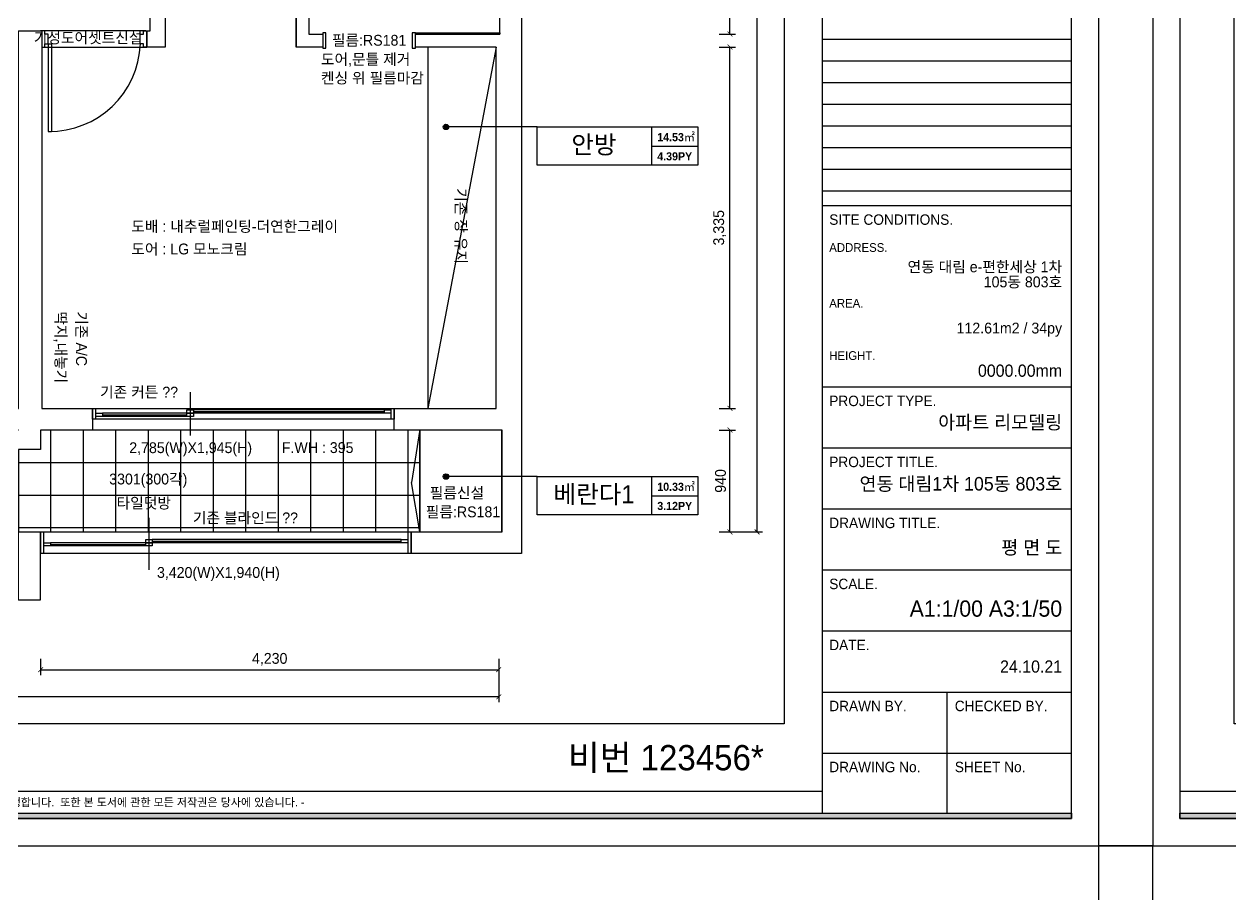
# Model space of a CAD drawing. Header units: inches. Extents: x 88414 to 587042, y -693500 to 27778.
# Drawn here: x 125070 to 136204, y -3968 to 4115 of the extents above; entities that cross this region are included whole.
import ezdxf
from ezdxf.enums import TextEntityAlignment as Align

# ---------------------------------------------------------------- set-up
doc = ezdxf.new("R2010")
doc.units = ezdxf.units.IN
doc.header["$LTSCALE"] = 50
doc.header["$MEASUREMENT"] = 0
for name, color, linetype in [('0-ELC TEXT', 7, 'Continuous'), ('03-TEXT', 3, 'Continuous'), ('06-FUR', 6, 'Continuous'), ('06-LIGHT', 4, 'Continuous'), ('3.기호.계단선', 30, 'Continuous'), ('E-HAT', 251, 'Continuous'), ('F-SYM', 7, 'Continuous'), ('FORM(YOURNAME)-11', 1, 'Continuous'), ('FORM(YOURNAME)-11 @ 1', 1, 'Continuous'), ('도면층2', 2, 'Continuous'), ('도면층4', 4, 'Continuous'), ('도면층5', 5, 'Continuous'), ('도면층8', 8, 'Continuous'), ('치수', 7, 'Continuous')]:
    doc.layers.add(name, color=color, linetype=linetype)
doc.styles.add('YOURNAME', font='HY울릉도M.TTF')
doc.styles.add('넥슨고딕', font='NEXONLv1GothicBold.ttf')
doc.styles.add('코레일둥고', font='Korail_Round_Gothic_Medium.ttf')
doc.dimstyles.new('YOURNAME-50', dxfattribs={"dimscale": 50, "dimtxt": 2, "dimasz": 0.9, "dimexe": 1, "dimexo": 3, "dimgap": 0.7, "dimtad": 1, "dimdec": 0, "dimzin": 0, "dimdsep": 46, "dimlunit": 6, "dimtxsty": 'YOURNAME', "dimblk": 'ARCHTICK', "dimcen": 0, "dimclrd": 1, "dimclre": 1, "dimclrt": 7, "dimadec": 0, "dimazin": 0, "dimtfac": 1, "dimtdec": 0, "dimtix": 1, "dimtmove": 2, "dimatfit": 3, "dimldrblk": 'ARCHTICK', "dimfxl": 0, "dimtolj": 1, "dimtzin": 0, "dimarcsym": 0})

# ---------------------------------------------------------------- blocks, each defined once
blk = doc.blocks.new('FORM-PLAN')
at = {"layer": 'FORM(YOURNAME)-11'}
h = blk.add_hatch(color=256, dxfattribs=at)
h.dxf.hatch_style = 1
h.paths.add_polyline_path([(-71444, 55115), (10556, 55115), (10556, 54915), (-71444, 54915)])
h.paths.add_polyline_path([(-71444, -2085), (10556, -2085), (10556, -2285), (-71444, -2285)])
at = {"layer": 'Defpoints', "color": 158}
for p, q in [((1346, 54915), (1346, -2085)), ((1346, 26493), (10556, 26493)), ((1346, 25693), (10556, 25693)), ((1346, 24893), (10556, 24893)), ((1346, 24093), (10556, 24093)), ((1346, 23293), (10556, 23293)), ((1346, 22493), (10556, 22493)), ((1346, 21693), (10556, 21693)), ((1346, 20893), (10556, 20893)), ((1346, -1285), (-71444, -1285))]:
    blk.add_line(p, q, dxfattribs=at)
for points in [[(-71444, -2285), (10556, -2285), (10556, 55115), (-71444, 55115)], [(-69444, 53115), (-64, 53115), (-64, 1215), (-69444, 1215)]]:
    blk.add_lwpolyline(points, close=True, dxfattribs=at)
at = {"layer": 'Defpoints', "color": 1}
for points in [[(-72444, -5285), (-72444, -3285), (-74444, -3285)], [(11556, -5285), (11556, -3285), (13556, -3285)]]:
    blk.add_lwpolyline(points, dxfattribs=at)
at = {"layer": 'FORM(YOURNAME)-11', "color": 14}
for p, q in [((1346, 20344), (10556, 20344)), ((1346, 13651), (10556, 13651)), ((1346, 11398), (10556, 11398)), ((1346, 9146), (10556, 9146)), ((1346, 6893), (10556, 6893)), ((1346, 4641), (10556, 4641)), ((1346, 2388), (10556, 2388)), ((5951, 2388), (5951, -2085)), ((1346, 136), (10556, 136))]:
    blk.add_line(p, q, dxfattribs=at)
at = {"layer": 'FORM(YOURNAME)-11', "color": 250}
blk.add_lwpolyline([(-72444, -3285), (11556, -3285), (11556, 56115), (-72444, 56115)], close=True, dxfattribs=at)
at = {"layer": 'FORM(YOURNAME)-11'}
blk.add_lwpolyline([(-71444, -2085), (10556, -2085), (10556, -2285), (-71444, -2285)], close=True, dxfattribs=at)
at = {"layer": 'FORM(YOURNAME)-11', "color": 14, "style": 'YOURNAME'}
for s, height, p in [('SITE CONDITIONS.', 386.14, (1603, 19829)), ('PROJECT TYPE.', 386.14, (1603, 13136)), ('PROJECT TITLE.', 386.14, (1603, 10883)), ('DRAWING TITLE.', 386.14, (1603, 8631)), ('SCALE.', 386.1, (1603, 6378)), ('DATE.', 386.1, (1603, 4126)), ('DRAWN BY.', 386.1, (1603, 1873)), ('CHECKED BY.', 386.14, (6240, 1873)), ('DRAWING No.', 386.14, (1603, -379)), ('SHEET No.', 386.1, (6240, -379))]:
    blk.add_text(s, height=height, dxfattribs=at).set_placement(p, align=Align.MIDDLE_LEFT)
at = {"layer": 'FORM(YOURNAME)-11', "color": 251, "style": 'YOURNAME'}
for s, p in [('ADDRESS.', (1603, 18799)), ('AREA.', (1603, 16740)), ('HEIGHT.', (1603, 14809))]:
    blk.add_text(s, height=321.8, dxfattribs=at).set_placement(p, align=Align.MIDDLE_LEFT)
at = {"layer": 'FORM(YOURNAME)-11', "color": 1, "style": 'YOURNAME'}
blk.add_text("- 본 도서는 어떠한 경우에도 무단으로 도용할 수 없으며 도용시 '지적재산권' 보호에 관한 법률에 의거, 법적 분쟁이 발생합니다.  또한 본 도서에 관한 모든 저작권은 당사에 있습니다. -", height=300, dxfattribs=at).set_placement((-32990, -1685), align=Align.MIDDLE_CENTER)
at = {"layer": 'FORM(YOURNAME)-11', "color": 3, "style": 'YOURNAME'}
for tag, height, p in [('1', 450, (9905, 18188)), ('2', 450, (9905, 17544)), ('3', 450, (9905, 16257)), ('4', 450, (9905, 14326)), ('5', 515, (9905, 12009)), ('6', 515, (9905, 9757)), ('7', 515, (9905, 7504)), ('8', 515, (9905, 5252)), ('9', 515, (9905, 2999)), ('10', 515, (5655, 811)), ('11', 515, (9905, 747)), ('12', 515, (5655, -1441)), ('13', 515, (9905, -1441))]:
    blk.add_attdef(tag, text='', height=height, dxfattribs=at).set_placement(p, align=Align.MIDDLE_RIGHT)
blk = doc.blocks.new('*U455')
at = {"layer": 'F-SYM'}
ref = blk.add_blockref('FORM-PLAN', (132104, -2646), dxfattribs=dict(at, xscale=0.2500000000000001, yscale=0.2500000000000001, zscale=0.2500000000000001))
ref.add_attrib('4', '0000.00mm', dxfattribs={"layer": 'FORM(YOURNAME)-11 @ 1', "color": 3, "height": 112.5, "style": 'YOURNAME'}).set_placement((134655, 917), align=Align.MIDDLE_RIGHT)
ref.add_attrib('3', '112.61m2 / 34py', dxfattribs={"layer": 'FORM(YOURNAME)-11 @ 1', "color": 3, "height": 100, "style": 'YOURNAME'}).set_placement((134655, 1310), align=Align.MIDDLE_RIGHT)
ref.add_attrib('2', '105동 803호', dxfattribs={"layer": 'FORM(YOURNAME)-11 @ 1', "color": 3, "height": 100, "style": 'YOURNAME'}).set_placement((134655, 1736), align=Align.MIDDLE_RIGHT)
ref.add_attrib('1', '연동 대림 e-편한세상 1차', dxfattribs={"layer": 'FORM(YOURNAME)-11 @ 1', "color": 3, "height": 100, "style": 'YOURNAME'}).set_placement((134655, 1875), align=Align.MIDDLE_RIGHT)
ref.add_attrib('5', '아파트 리모델링', dxfattribs={"layer": 'FORM(YOURNAME)-11 @ 1', "color": 3, "height": 125, "style": 'YOURNAME'}).set_placement((134655, 440), align=Align.MIDDLE_RIGHT)
ref.add_attrib('6', '연동 대림1차 105동 803호', dxfattribs={"layer": 'FORM(YOURNAME)-11 @ 1', "color": 3, "height": 125, "style": 'YOURNAME'}).set_placement((134655, -127), align=Align.MIDDLE_RIGHT)
ref.add_attrib('7', '평 면 도', dxfattribs={"layer": 'FORM(YOURNAME)-11 @ 1', "color": 3, "height": 125, "style": 'YOURNAME'}).set_placement((134655, -715), align=Align.MIDDLE_RIGHT)
ref.add_attrib('8', 'A1:1/00 A3:1/50', dxfattribs={"layer": 'FORM(YOURNAME)-11 @ 1', "color": 3, "height": 150, "style": 'YOURNAME'}).set_placement((134655, -1279), align=Align.MIDDLE_RIGHT)
ref.add_attrib('9', '24.10.21', dxfattribs={"layer": 'FORM(YOURNAME)-11 @ 1', "color": 3, "height": 112.5, "style": 'YOURNAME'}).set_placement((134655, -1814), align=Align.MIDDLE_RIGHT)
blk = doc.blocks.new('_ArchTick')
at = {"color": 0, "linetype": 'ByBlock', "const_width": 0.15}
blk.add_lwpolyline([(-0.5, -0.5), (0.5, 0.5)], dxfattribs=at)
blk = doc.blocks.new('*D214')
at = {"layer": 'Defpoints', "color": 0}
for p in [(125223, -1593), (129453, -1593), (129453, -1843)]:
    blk.add_point(p, dxfattribs=at)
at = {"layer": '치수', "color": 1, "lineweight": -2}
for p, q in [((125223, -1743), (125223, -1893)), ((129453, -1743), (129453, -1893)), ((125223, -1843), (129453, -1843))]:
    blk.add_line(p, q, dxfattribs=at)
at = {"layer": '치수', "color": 1, "lineweight": -2, "xscale": 45, "yscale": 45, "zscale": 45, "rotation": 180}
blk.add_blockref('_ArchTick', (125223, -1843), dxfattribs=at)
at = {"layer": '치수', "color": 1, "lineweight": -2, "xscale": 45, "yscale": 45, "zscale": 45}
blk.add_blockref('_ArchTick', (129453, -1843), dxfattribs=at)
at = {"layer": '치수', "color": 7, "insert": (127338, -1748), "char_height": 100, "attachment_point": 5, "style": 'YOURNAME'}
blk.add_mtext('\\A1;4,230', dxfattribs=at)
blk = doc.blocks.new('*D215')
at = {"layer": 'Defpoints', "color": 0}
for p in [(117298, -1593), (129453, -1593), (117298, -2093)]:
    blk.add_point(p, dxfattribs=at)
at = {"layer": '치수', "color": 1, "lineweight": -2}
for p, q in [((117298, -1743), (117298, -2143)), ((129453, -1743), (129453, -2143)), ((129453, -2093), (117298, -2093))]:
    blk.add_line(p, q, dxfattribs=at)
at = {"layer": '치수', "color": 1, "lineweight": -2, "xscale": 45, "yscale": 45, "zscale": 45, "rotation": 180}
blk.add_blockref('_ArchTick', (117298, -2093), dxfattribs=at)
at = {"layer": '치수', "color": 1, "lineweight": -2, "xscale": 45, "yscale": 45, "zscale": 45}
blk.add_blockref('_ArchTick', (129453, -2093), dxfattribs=at)
at = {"layer": '치수', "color": 7, "insert": (123375, -1998), "char_height": 100, "attachment_point": 5, "style": 'YOURNAME'}
blk.add_mtext('\\A1;12,155', dxfattribs=at)
blk = doc.blocks.new('*D216')
at = {"layer": 'Defpoints', "color": 0}
for p in [(131338, 9449), (131838, 9449), (131338, -571)]:
    blk.add_point(p, dxfattribs=at)
at = {"layer": '치수', "color": 1, "lineweight": -2}
for p, q in [((131488, 9449), (131888, 9449)), ((131838, -571), (131838, 9449)), ((131488, -571), (131888, -571))]:
    blk.add_line(p, q, dxfattribs=at)
at = {"layer": '치수', "color": 1, "lineweight": -2, "xscale": 45, "yscale": 45, "zscale": 45}
for p, rotation in [((131838, 9449), 90), ((131838, -571), 270)]:
    blk.add_blockref('_ArchTick', p, dxfattribs=dict(at, rotation=rotation))
at = {"layer": '치수', "color": 7, "insert": (131743, 4439), "char_height": 100, "attachment_point": 5, "rotation": 90, "style": 'YOURNAME'}
blk.add_mtext('\\A1;10,020', dxfattribs=at)
blk = doc.blocks.new('*D217')
at = {"layer": 'Defpoints', "color": 0}
for p in [(131338, 369), (131588, 369), (131338, -571)]:
    blk.add_point(p, dxfattribs=at)
at = {"layer": '치수', "color": 1, "lineweight": -2}
for p, q in [((131488, 369), (131638, 369)), ((131588, -571), (131588, 369)), ((131488, -571), (131638, -571))]:
    blk.add_line(p, q, dxfattribs=at)
at = {"layer": '치수', "color": 1, "lineweight": -2, "xscale": 45, "yscale": 45, "zscale": 45}
for p, rotation in [((131588, 369), 90), ((131588, -571), 270)]:
    blk.add_blockref('_ArchTick', p, dxfattribs=dict(at, rotation=rotation))
at = {"layer": '치수', "color": 7, "insert": (131501, -101), "char_height": 100, "attachment_point": 5, "rotation": 90, "style": 'YOURNAME'}
blk.add_mtext('\\A1;940', dxfattribs=at)
blk = doc.blocks.new('*D221')
at = {"layer": 'Defpoints', "color": 0}
for p in [(131338, 5244), (131588, 5244), (131338, 4024)]:
    blk.add_point(p, dxfattribs=at)
at = {"layer": '치수', "color": 1, "lineweight": -2}
for p, q in [((131488, 5244), (131638, 5244)), ((131588, 4024), (131588, 5244)), ((131488, 4024), (131638, 4024))]:
    blk.add_line(p, q, dxfattribs=at)
at = {"layer": '치수', "color": 1, "lineweight": -2, "xscale": 45, "yscale": 45, "zscale": 45}
for p, rotation in [((131588, 5244), 90), ((131588, 4024), 270)]:
    blk.add_blockref('_ArchTick', p, dxfattribs=dict(at, rotation=rotation))
at = {"layer": '치수', "color": 7, "insert": (131493, 4634), "char_height": 100, "attachment_point": 5, "rotation": 90, "style": 'YOURNAME'}
blk.add_mtext('\\A1;1,220', dxfattribs=at)
blk = doc.blocks.new('*D222')
at = {"layer": 'Defpoints', "color": 0}
for p in [(131338, 3904), (131588, 3904), (131338, 569)]:
    blk.add_point(p, dxfattribs=at)
at = {"layer": '치수', "color": 1, "lineweight": -2}
for p, q in [((131488, 3904), (131638, 3904)), ((131588, 569), (131588, 3904)), ((131488, 569), (131638, 569))]:
    blk.add_line(p, q, dxfattribs=at)
at = {"layer": '치수', "color": 1, "lineweight": -2, "xscale": 45, "yscale": 45, "zscale": 45}
for p, rotation in [((131588, 3904), 90), ((131588, 569), 270)]:
    blk.add_blockref('_ArchTick', p, dxfattribs=dict(at, rotation=rotation))
at = {"layer": '치수', "color": 7, "insert": (131493, 2236), "char_height": 100, "attachment_point": 5, "rotation": 90, "style": 'YOURNAME'}
blk.add_mtext('\\A1;3,335', dxfattribs=at)
blk = doc.blocks.new('floor')
at = {"layer": '도면층2'}
for p, q in [((125223, 15219), (125223, 15039)), ((125223, 15039), (125018, 15039))]:
    blk.add_line(p, q, dxfattribs=at)
for points in [[(129663, 14079), (128643, 14079), (128643, 14279), (129483, 14279), (129483, 15219), (128488, 15219), (128488, 15419), (129428, 15419), (129428, 18754), (128683, 18754), (128683, 18874), (129463, 18874), (129463, 20094), (128843, 20094), (128843, 20244), (129463, 20244), (129463, 22964), (128643, 22964), (128643, 23164), (129663, 23164), (129663, 14079)], [(127583, 19204), (127583, 18754), (127583, 19204), (126373, 19204), (126373, 18754), (126203, 18754), (126203, 18904), (126233, 18904), (126233, 20074)], [(127698, 20094), (127698, 18874), (127828, 18874), (127828, 18754), (127583, 18754)], [(125018, 15219), (124658, 15219), (124658, 15419), (125018, 15419), (125018, 18904), (125233, 18904), (125233, 15419), (125703, 15419), (125703, 15219), (125223, 15219)]]:
    blk.add_lwpolyline(points, dxfattribs=at)
blk.add_lwpolyline([(125018, 14279), (125223, 14279), (125223, 14079), (125218, 14079), (125218, 13649), (125018, 13649), (125018, 13849)], close=True, dxfattribs=at)
at = {"layer": '도면층4'}
for p, q in [((126193, 18904), (125223, 18904)), ((126203, 18754), (126203, 18904)), ((125233, 18754), (126203, 18754)), ((125293, 18784), (125293, 17974)), ((125293, 18784), (125323, 18784)), ((125323, 18784), (125323, 17974)), ((125293, 17974), (125323, 17974)), ((126603, 15569), (126603, 15169)), ((125703, 15419), (128488, 15419)), ((125703, 15319), (125703, 15419)), ((125733, 15319), (125733, 15419)), ((126633, 15389), (128398, 15389)), ((128458, 15419), (128458, 15319)), ((128488, 15419), (128488, 15319)), ((128488, 15319), (125703, 15319)), ((125793, 15359), (126573, 15359)), ((126223, 14409), (126223, 13929)), ((125223, 14279), (128643, 14279)), ((125223, 14079), (125223, 14279)), ((125253, 14079), (125253, 14279)), ((128613, 14279), (128613, 14079)), ((128643, 14279), (128643, 14079)), ((125313, 14164), (126193, 14164)), ((126253, 14194), (128553, 14194)), ((128643, 14079), (125223, 14079))]:
    blk.add_line(p, q, dxfattribs=at)
for points in [[(125233, 18754), (125263, 18754), (125263, 18784), (125293, 18784), (125293, 18874), (125263, 18874), (125263, 18904), (125233, 18904), (125233, 18754)], [(126203, 18754), (126173, 18754), (126173, 18784), (126143, 18784), (126143, 18874), (126173, 18874), (126173, 18904), (126203, 18904), (126203, 18754)]]:
    blk.add_lwpolyline(points, dxfattribs=at)
for points in [[(125733, 15344), (125733, 15374), (125793, 15374), (125793, 15344)], [(126573, 15374), (126573, 15404), (126633, 15404), (126633, 15374)], [(126573, 15344), (126573, 15374), (126633, 15374), (126633, 15344)], [(128398, 15374), (128398, 15404), (128458, 15404), (128458, 15374)], [(125253, 14149), (125253, 14179), (125313, 14179), (125313, 14149)], [(126193, 14179), (126193, 14209), (126253, 14209), (126253, 14179)], [(126193, 14149), (126193, 14179), (126253, 14179), (126253, 14149)], [(128553, 14179), (128553, 14209), (128613, 14209), (128613, 14179)]]:
    blk.add_lwpolyline(points, close=True, dxfattribs=at)
at = {"layer": '도면층5'}
for p, q in [((126573, 15374), (125793, 15374)), ((128398, 15404), (126633, 15404)), ((128398, 15374), (126633, 15374)), ((126573, 15344), (125793, 15344)), ((126193, 14179), (125313, 14179)), ((126193, 14149), (125313, 14149)), ((128553, 14209), (126253, 14209)), ((128553, 14179), (126253, 14179))]:
    blk.add_line(p, q, dxfattribs=at)
blk.add_arc((125302, 18816), 842, 269.3934, 357.8066, dxfattribs=at)
blk = doc.blocks.new('*U458')
at = {"layer": 'F-SYM', "xscale": 0.2500000000000001, "yscale": 0.2500000000000001, "zscale": 0.2500000000000001}
blk.add_blockref('FORM-PLAN', (153604, -2646), dxfattribs=at)

msp = doc.modelspace()

# ---------------------------------------------------------------- hatches: boundary and pattern name
at = {"layer": '0-ELC TEXT'}
h = msp.add_hatch(color=256, dxfattribs=at)
h.dxf.hatch_style = 1
edge = h.paths.add_edge_path()
edge.add_arc((128965.443, 3166.477), 25, 270, 630, ccw=False)
h = msp.add_hatch(color=256, dxfattribs=at)
h.dxf.hatch_style = 1
edge = h.paths.add_edge_path()
edge.add_arc((128965.443, 3166.477), 25, 270, 630, ccw=False)
h = msp.add_hatch(color=256, dxfattribs=at)
h.dxf.hatch_style = 1
edge = h.paths.add_edge_path()
edge.add_arc((128965.443, -60.421), 25, 270, 630, ccw=False)
h = msp.add_hatch(color=256, dxfattribs=at)
h.dxf.hatch_style = 1
edge = h.paths.add_edge_path()
edge.add_arc((128965.443, -60.421), 25, 270, 630, ccw=False)
at = {"layer": 'E-HAT'}
h = msp.add_hatch(dxfattribs=at)
h.set_pattern_fill('_USER', color=256, scale=300, double=1, pattern_type=0)
h.set_pattern_definition([(0, (125017.75, 368.74), (0, 300), []), (90, (125017.75, 368.74), (-300, 2e-14), [])])
h.paths.add_polyline_path([(125222.753, 188.742), (125017.753, 188.742), (125017.753, -571.258), (128722.753, -571.258), (128722.753, 368.742), (125222.753, 368.742)])

# ---------------------------------------------------------------- linework, layer by layer
at = {"layer": '0-ELC TEXT'}
for p, q in [((129807.915, 3166.477), (128965.443, 3166.477)), ((130865.118, 2812.718), (130865.118, 3166.477)), ((130865.118, 2989.597), (131289.81, 2989.597)), ((129807.915, -60.421), (128965.443, -60.421)), ((130865.118, -414.181), (130865.118, -60.421)), ((130865.118, -237.301), (131289.81, -237.301))]:
    msp.add_line(p, q, dxfattribs=at)
for points in [[(129807.915, 3166.477), (131289.81, 3166.477), (131289.81, 2812.718), (129807.915, 2812.718)], [(129807.915, -60.421), (131289.81, -60.421), (131289.81, -414.181), (129807.915, -414.181)]]:
    msp.add_lwpolyline(points, close=True, dxfattribs=at)
for centre in [(128965.443, 3166.477), (128965.443, 3166.477), (128965.443, -60.421), (128965.443, -60.421)]:
    msp.add_circle(centre, 25, dxfattribs=at)
at = {"layer": '06-FUR', "color": 8}
msp.add_lwpolyline([(129427.753, 3903.742), (128798.753, 3903.742), (128798.753, 568.742), (129427.753, 568.742), (129427.753, 3903.742), (128798.753, 568.742)], dxfattribs=at)
at = {"layer": '06-FUR'}
msp.add_lwpolyline([(129482.753, 368.742), (128722.753, 368.742), (128722.753, -571.258), (129482.753, -571.258)], close=True, dxfattribs=at)
at = {"layer": '06-LIGHT'}
for points in [[(127827.753, 4033.742), (127827.753, 3893.742), (127857.753, 3893.742), (127857.753, 4033.742), (127827.753, 4033.742)], [(128652.753, 4033.742), (128652.753, 3893.742), (128682.753, 3893.742), (128682.753, 4033.742), (128652.753, 4033.742)]]:
    msp.add_lwpolyline(points, dxfattribs=at)
msp.add_lwpolyline([(128682.753, 4033.742), (129462.753, 4033.742), (129462.753, 4023.742), (128682.753, 4023.742)], close=True, dxfattribs=at)
at = {"layer": 'E-HAT'}
msp.add_lwpolyline([(125222.753, 188.742), (125017.753, 188.742), (125017.753, -571.258), (128722.753, -571.258), (128722.753, 368.742), (125222.753, 368.742), (125222.753, 188.742)], dxfattribs=at)
at = {"layer": '도면층8'}
for p in [(128723.563, 374.027), (128722.753, -571.258)]:
    msp.add_line(p, (128648.481, -115.952), dxfattribs=at)

# ---------------------------------------------------------------- block references
at = {"layer": '0-ELC TEXT'}
msp.add_blockref('floor', (0, -14850), dxfattribs=at)
at = {"layer": '3.기호.계단선'}
for name in ['*U455', '*U458']:
    msp.add_blockref(name, (0, 0), dxfattribs=at)

# ---------------------------------------------------------------- texts
at = {"layer": '0-ELC TEXT', "style": '코레일둥고'}
for s, p in [('기성도어셋트신설', (125159.223, 3939.251)), ('도어,문틀 제거', (127810.796, 3740.88)), ('켄싱 위 필름마감', (127810.796, 3568.181)), ('기존 커튼 ??', (125771.565, 668.768)), ('2,785(W)X1,945(H)', (126041.104, 155.869)), ('F.WH : 395', (127450.043, 156.78)), ('필름신설', (128815.774, -260.835)), ('타일덧방', (125924.128, -354.983)), ('기존 블라인드 ??', (126628.113, -491.877)), ('3,420(W)X1,940(H)', (126297.015, -995.631))]:
    msp.add_text(s, height=100, dxfattribs=at).set_placement(p)
at = {"layer": '0-ELC TEXT', "color": 10, "style": '코레일둥고'}
for s, p in [('필름:RS181', (127911.988, 3916.272)), ('도배 : 내추럴페인팅-더연한그레이', (126059.625, 2198.853)), ('도어 : LG 모노크림', (126059.625, 1990.09)), ('3301(300각)', (125855.768, -133.277)), ('필름:RS181', (128779.202, -436.155))]:
    msp.add_text(s, height=100, dxfattribs=at).set_placement(p)
at = {"layer": '0-ELC TEXT', "style": '코레일둥고'}
for s, p in [('기존 장 유지', (129054.993, 2601.636)), ('딱지,내놓기', (125360.124, 1464.672)), ('기존 A/C', (125549.709, 1464.672))]:
    msp.add_text(s, height=100, rotation=270, dxfattribs=at).set_placement(p)
at = {"layer": '03-TEXT'}
for s, height, style, p in [('14.53㎡', 75, '넥슨고딕', (131090.777, 3034.683)), ('안방', 166.6667, '코레일둥고', (130332.107, 2920.177)), ('4.39PY', 75, '넥슨고딕', (131077.952, 2857.803)), ('10.33㎡', 75, '넥슨고딕', (131090.777, -192.216)), ('베란다1', 166.6667, '코레일둥고', (130332.107, -306.722)), ('3.12PY', 75, '넥슨고딕', (131077.952, -369.095))]:
    msp.add_text(s, height=height, dxfattribs=dict(at, style=style)).set_placement(p, align=Align.CENTER)
at = {"layer": '3.기호.계단선', "style": '코레일둥고'}
msp.add_text('비번 123456*', height=233.3333, dxfattribs=at).set_placement((130092.428, -2771.609))

# ---------------------------------------------------------------- dimensions: what is measured, and where the dimension line sits
at = {"layer": '치수'}
for base, p1, p2, angle, picture, middle in [((131837.85, 9448.742), (131337.85, -571.258), (131337.85, 9448.742), 270, '*D216', (131743.196, 4438.742)), ((131587.85, 5243.742), (131337.85, 4023.742), (131337.85, 5243.742), 270, '*D221', (131493.196, 4633.742)), ((131587.85, 3903.742), (131337.85, 568.742), (131337.85, 3903.742), 270, '*D222', (131493.196, 2236.242)), ((131587.85, 368.742), (131337.85, -571.258), (131337.85, 368.742), 270, '*D217', (131500.786, -101.258)), ((117297.753, -2092.52), (129452.753, -1592.52), (117297.753, -1592.52), 180, '*D215', (123375.253, -1997.867)), ((129452.753, -1842.52), (125222.753, -1592.52), (129452.753, -1592.52), 180, '*D214', (127337.753, -1747.867))]:
    dim = msp.add_linear_dim(base=base, p1=p1, p2=p2, angle=angle, dimstyle='YOURNAME-50', override={"dimfxl": 1.25, "dimarcsym": 2}, dxfattribs=at)
    dim.commit()
    dim.dimension.update_dxf_attribs({"geometry": picture, "text_midpoint": middle})

doc.saveas('drawing.dxf')
